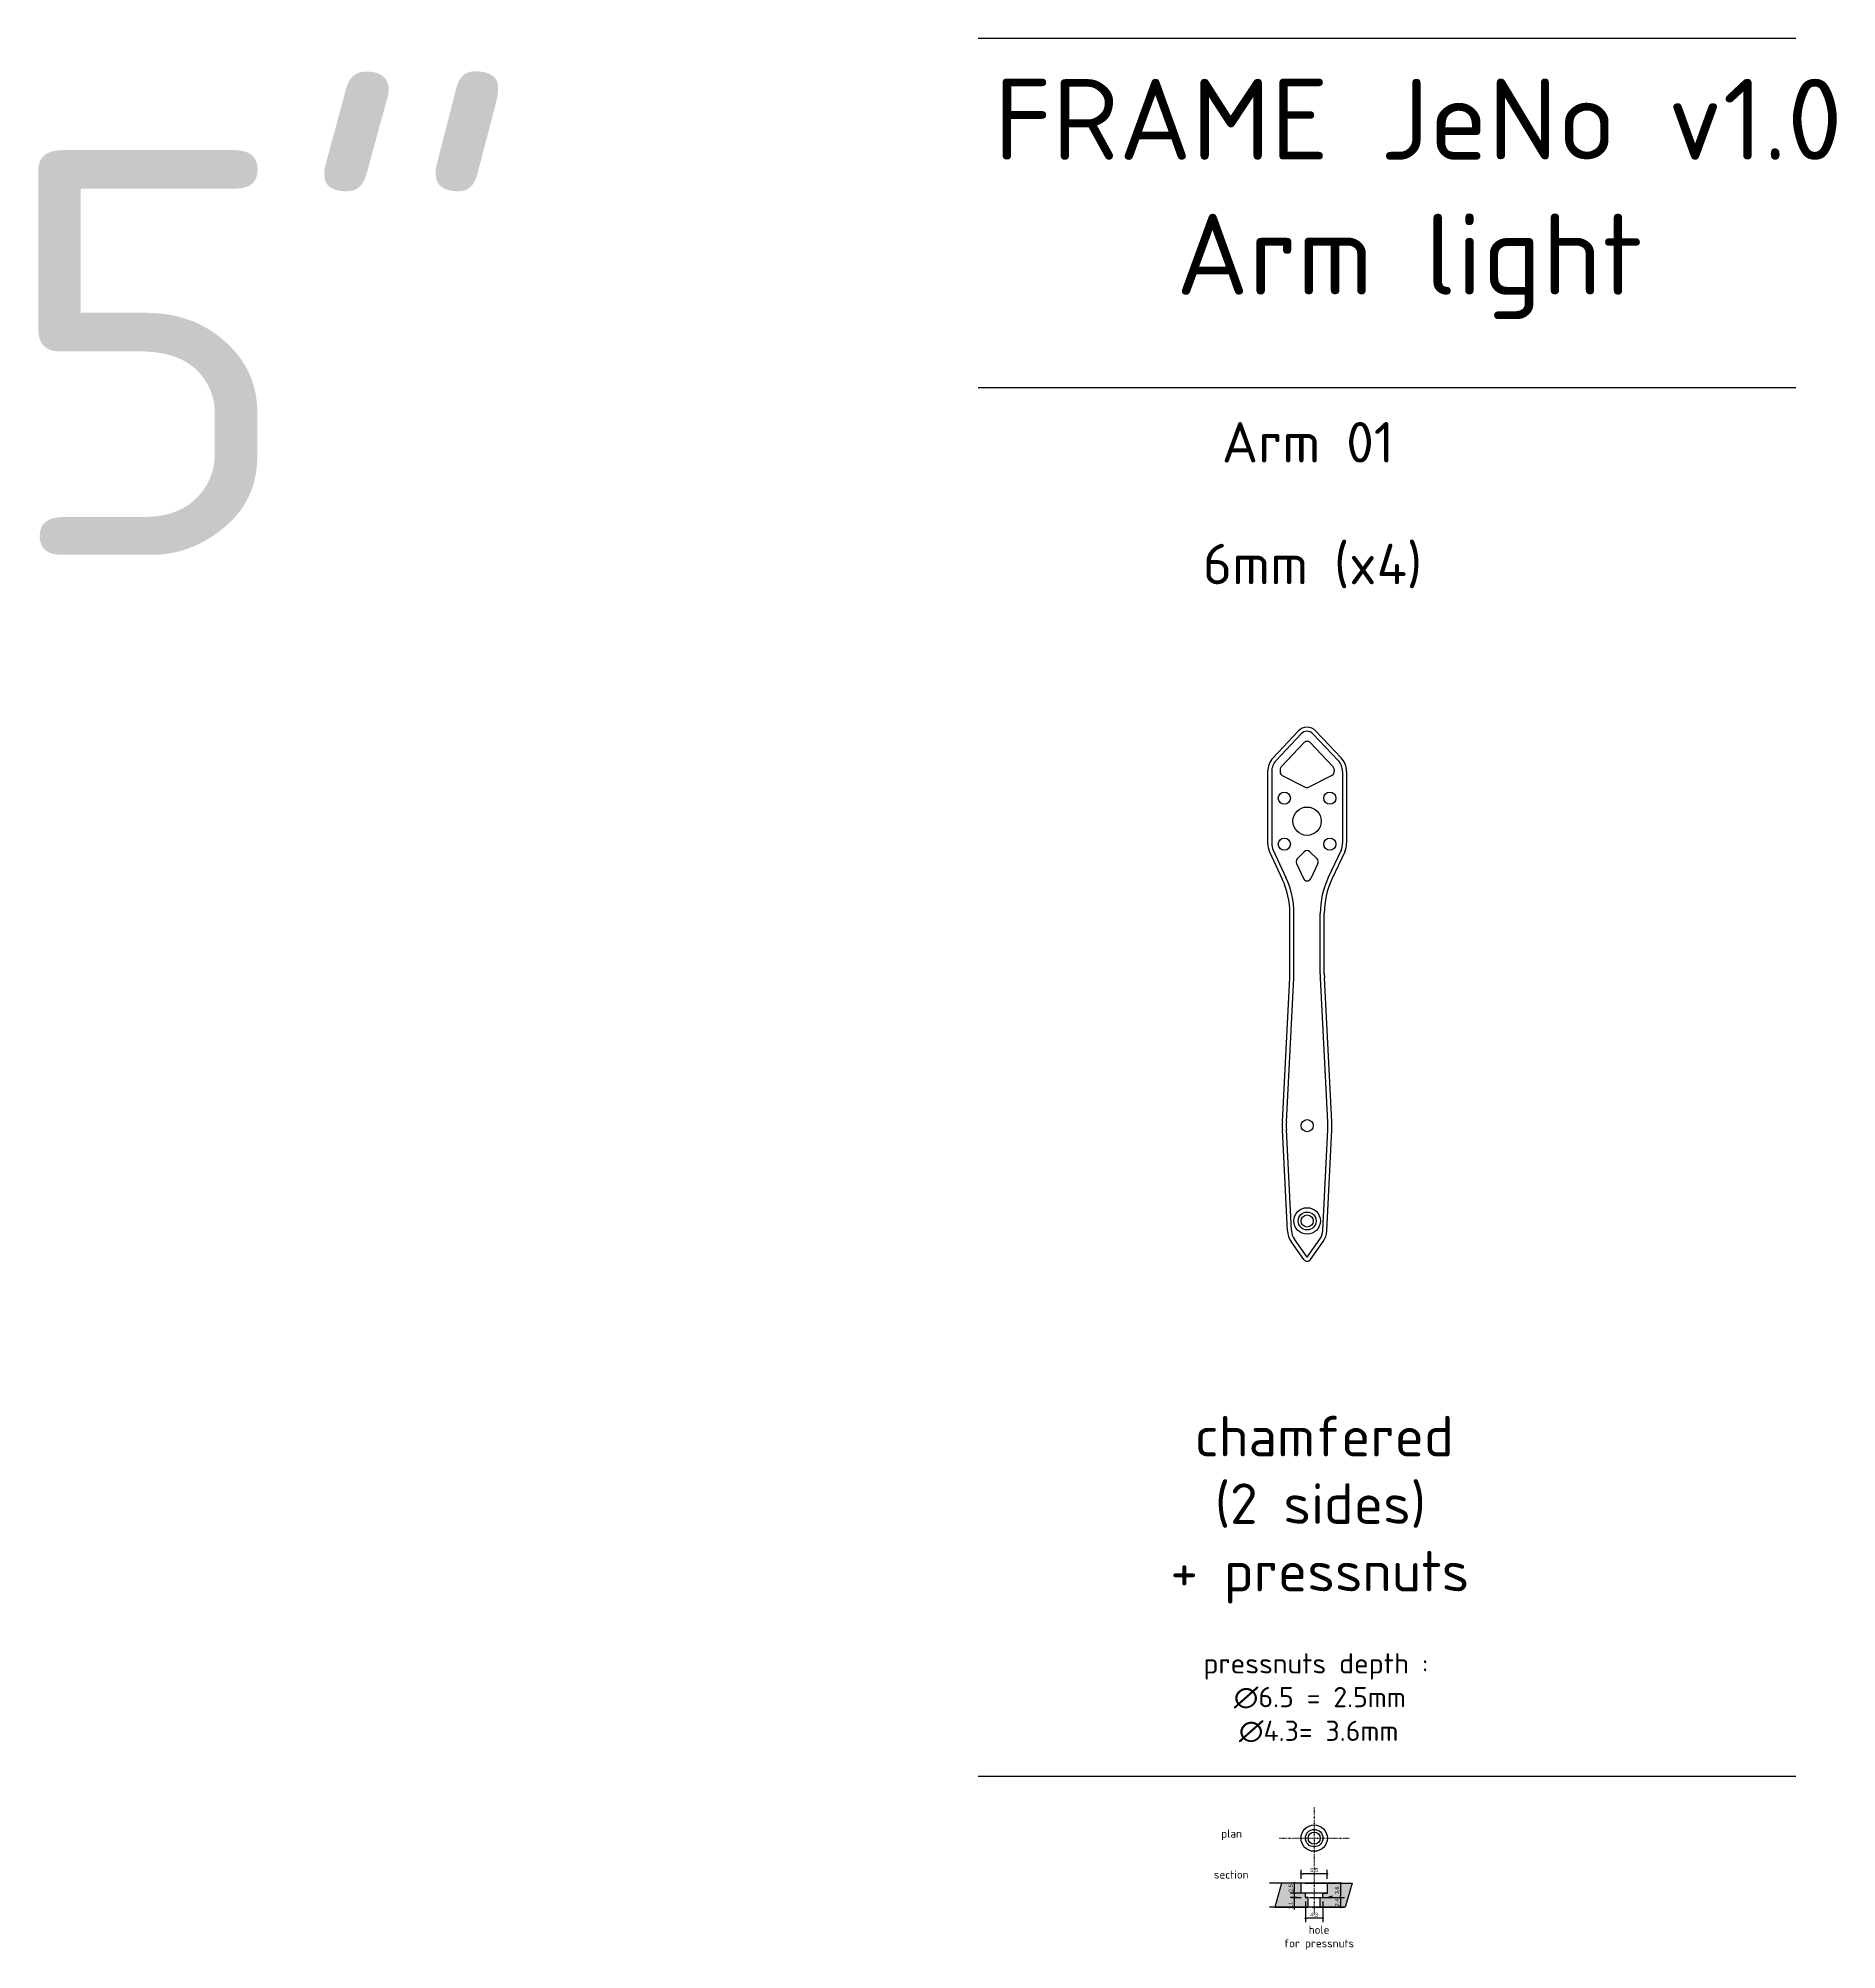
# Model space of a CAD drawing. Header units: millimetres. Extents: x -232 to 212, y -43 to 429.
import ezdxf

# ---------------------------------------------------------------- set-up
doc = ezdxf.new("R2010")
doc.units = ezdxf.units.MM
doc.linetypes.add('ACAD_ISO03W100', pattern=[30, 12, -18])
doc.linetypes.add('JIS_09_08', pattern=[10.75, 8, -0.55, 0.55, -0.55, 0.55, -0.55])
doc.layers.add('Calque1', color=150, linetype='Continuous')
doc.layers.add('Calque2', color=251, linetype='Continuous')
doc.styles.get("Standard").update_dxf_attribs({"font": 'arial.ttf'})
doc.dimstyles.new('ISO-25', dxfattribs={"dimtxt": 2.5, "dimasz": 2.5, "dimexe": 1.25, "dimexo": 0.625, "dimtad": 1, "dimtxsty": 'Standard', "dimcen": 2.5, "dimadec": 0, "dimazin": 0, "dimtfac": 1, "dimtmove": 0, "dimatfit": 3, "dimfxl": 1, "dimarcsym": 0})

# ---------------------------------------------------------------- blocks, each defined once
blk = doc.blocks.new('_Dot')
at = {"color": 0, "linetype": 'ByBlock', "lineweight": -2}
blk.add_line((-0.5, 0), (-1, 0), dxfattribs=at)
at = {"color": 0, "linetype": 'ByBlock', "const_width": 0.5}
blk.add_lwpolyline([(-0.25, 0, 1), (0.25, 0, 1)], format="xyb", close=True, dxfattribs=at)
blk = doc.blocks.new('*D4')
at = {"color": 0, "lineweight": -2, "transparency": 16777216}
for p, q in [((79.8, -25.39), (79.8, -23.1)), ((86.3, -25.39), (86.3, -23.1)), ((85.8, -24.1), (80.3, -24.1))]:
    blk.add_line(p, q, dxfattribs=at)
at = {"layer": 'Defpoints', "color": 0, "transparency": 16777216}
for p in [(79.8, -24.1), (79.8, -26.39), (86.3, -26.39)]:
    blk.add_point(p, dxfattribs=at)
at = {"color": 0, "lineweight": -2, "transparency": 16777216, "xscale": 0.5, "yscale": 0.5, "zscale": 0.5, "rotation": 180}
blk.add_blockref('_Dot', (79.8, -24.1), dxfattribs=at)
at = {"color": 0, "lineweight": -2, "transparency": 16777216, "xscale": 0.5, "yscale": 0.5, "zscale": 0.5}
blk.add_blockref('_Dot', (86.3, -24.1), dxfattribs=at)
at = {"color": 0, "transparency": 16777216, "insert": (83.05, -23.29), "char_height": 1, "attachment_point": 5}
blk.add_mtext('6,5', dxfattribs=at)
blk = doc.blocks.new('*D5')
at = {"color": 0, "lineweight": -2, "transparency": 16777216}
for p, q in [((80.9, -30.99), (80.9, -36.08)), ((85.2, -30.99), (85.2, -36.08)), ((84.7, -35.08), (81.4, -35.08))]:
    blk.add_line(p, q, dxfattribs=at)
at = {"layer": 'Defpoints', "color": 0, "transparency": 16777216}
for p in [(80.9, -29.99), (85.2, -29.99), (80.9, -35.08)]:
    blk.add_point(p, dxfattribs=at)
at = {"color": 0, "lineweight": -2, "transparency": 16777216, "xscale": 0.5, "yscale": 0.5, "zscale": 0.5, "rotation": 180}
blk.add_blockref('_Dot', (80.9, -35.08), dxfattribs=at)
at = {"color": 0, "lineweight": -2, "transparency": 16777216, "xscale": 0.5, "yscale": 0.5, "zscale": 0.5}
blk.add_blockref('_Dot', (85.2, -35.08), dxfattribs=at)
at = {"color": 0, "transparency": 16777216, "insert": (83.05, -34.28), "char_height": 1, "attachment_point": 5}
blk.add_mtext('4,3', dxfattribs=at)
blk = doc.blocks.new('*D6')
at = {"color": 0, "lineweight": -2, "transparency": 16777216}
for p, q in [((85.3, -26.39), (77.14, -26.39)), ((78.14, -26.89), (78.14, -28.39)), ((85.3, -28.89), (77.14, -28.89))]:
    blk.add_line(p, q, dxfattribs=at)
at = {"layer": 'Defpoints', "color": 0, "transparency": 16777216}
for p in [(86.3, -26.39), (78.14, -28.89), (86.3, -28.89)]:
    blk.add_point(p, dxfattribs=at)
at = {"color": 0, "lineweight": -2, "transparency": 16777216, "xscale": 0.5, "yscale": 0.5, "zscale": 0.5}
for p, rotation in [((78.14, -26.39), 90), ((78.14, -28.89), 270)]:
    blk.add_blockref('_Dot', p, dxfattribs=dict(at, rotation=rotation))
at = {"color": 0, "transparency": 16777216, "insert": (77.34, -27.64), "char_height": 1, "attachment_point": 5, "rotation": 90}
blk.add_mtext('2,5', dxfattribs=at)
blk = doc.blocks.new('*D2')
at = {"color": 0, "lineweight": -2, "transparency": 16777216}
for p, q in [((78.14, -28.39), (78.14, -27.89)), ((78.8, -28.89), (77.14, -28.89)), ((78.8, -29.99), (77.14, -29.99)), ((78.14, -28.89), (78.14, -29.99)), ((78.14, -30.49), (78.14, -32.92))]:
    blk.add_line(p, q, dxfattribs=at)
at = {"layer": 'Defpoints', "color": 0, "transparency": 16777216}
for p in [(78.14, -29.99), (79.8, -28.89), (79.8, -29.99)]:
    blk.add_point(p, dxfattribs=at)
at = {"color": 0, "lineweight": -2, "transparency": 16777216, "xscale": 0.5, "yscale": 0.5, "zscale": 0.5}
for p, rotation in [((78.14, -28.89), 270), ((78.14, -29.99), 90)]:
    blk.add_blockref('_Dot', p, dxfattribs=dict(at, rotation=rotation))
at = {"color": 0, "transparency": 16777216, "insert": (77.34, -31.96), "char_height": 1, "attachment_point": 5, "rotation": 90}
blk.add_mtext('1,1', dxfattribs=at)
blk = doc.blocks.new('*D3')
at = {"color": 0, "lineweight": -2, "transparency": 16777216}
for p, q in [((82.55, -29.99), (90.57, -29.99)), ((82.55, -32.39), (90.57, -32.39)), ((89.57, -30.49), (89.57, -31.89))]:
    blk.add_line(p, q, dxfattribs=at)
at = {"layer": 'Defpoints', "color": 0, "transparency": 16777216}
for p in [(81.55, -29.99), (81.55, -32.39), (89.57, -32.39)]:
    blk.add_point(p, dxfattribs=at)
at = {"color": 0, "lineweight": -2, "transparency": 16777216, "xscale": 0.5, "yscale": 0.5, "zscale": 0.5}
for p, rotation in [((89.57, -29.99), 90), ((89.57, -32.39), 270)]:
    blk.add_blockref('_Dot', p, dxfattribs=dict(at, rotation=rotation))
at = {"color": 0, "transparency": 16777216, "insert": (88.77, -31.19), "char_height": 1, "attachment_point": 5, "rotation": 90}
blk.add_mtext('2,4', dxfattribs=at)
blk = doc.blocks.new('*D7')
at = {"color": 0, "lineweight": -2, "transparency": 16777216}
for p, q in [((80.8, -26.39), (90.57, -26.39)), ((89.57, -26.89), (89.57, -29.49)), ((81.9, -29.99), (90.57, -29.99))]:
    blk.add_line(p, q, dxfattribs=at)
at = {"layer": 'Defpoints', "color": 0, "transparency": 16777216}
for p in [(79.8, -26.39), (80.9, -29.99), (89.57, -29.99)]:
    blk.add_point(p, dxfattribs=at)
at = {"color": 0, "lineweight": -2, "transparency": 16777216, "xscale": 0.5, "yscale": 0.5, "zscale": 0.5}
for p, rotation in [((89.57, -26.39), 90), ((89.57, -29.99), 270)]:
    blk.add_blockref('_Dot', p, dxfattribs=dict(at, rotation=rotation))
at = {"color": 0, "transparency": 16777216, "insert": (88.77, -28.19), "char_height": 1, "attachment_point": 5, "rotation": 90}
blk.add_mtext('3,6', dxfattribs=at)

msp = doc.modelspace()

# ---------------------------------------------------------------- hatches: boundary and pattern name
at = {"layer": 'Calque2'}
h = msp.add_hatch(color=256, dxfattribs=at)
h.dxf.hatch_style = 1
h.paths.add_polyline_path([(90.706, -32.391), (84.553, -32.391), (84.553, -29.991), (85.203, -29.991), (85.203, -28.891), (86.303, -28.891), (86.303, -26.391), (92.43, -26.391)])
h.paths.add_polyline_path([(73.315, -32.391), (81.553, -32.391), (81.553, -29.991), (80.903, -29.991), (80.903, -28.891), (79.803, -28.891), (79.803, -26.391), (74.95, -26.391)])

# ---------------------------------------------------------------- linework, layer by layer
at = {"layer": 'Calque1'}
for p, q in [((0, 429.486), (202.053, 429.486)), ((0, 343.196), (202.053, 343.196)), ((79.124, 258.271), (72.916, 251.696)), ((79.851, 257.585), (73.643, 251.009)), ((80.578, 255.442), (74.9, 249.427)), ((82.032, 255.442), (87.71, 249.427)), ((82.76, 257.585), (88.967, 251.009)), ((83.487, 258.271), (89.694, 251.696)), ((71.552, 248.263), (71.552, 230.557)), ((72.552, 248.263), (72.552, 230.557)), ((74.627, 248.741), (74.627, 248.175)), ((75.178, 247.282), (80.855, 244.422)), ((87.433, 247.282), (81.755, 244.422)), ((87.983, 248.741), (87.983, 248.175)), ((90.058, 248.263), (90.058, 230.557)), ((91.058, 248.263), (91.058, 230.557)), ((72.021, 228.443), (75.179, 221.677)), ((72.927, 228.866), (76.085, 222.1)), ((78.853, 226.696), (80.598, 228.441)), ((83.758, 226.696), (82.012, 228.441)), ((89.683, 228.866), (86.525, 222.1)), ((90.589, 228.443), (87.432, 221.677)), ((78.653, 225.566), (80.399, 221.825)), ((83.957, 225.566), (82.211, 221.825)), ((77.055, 198.3), (77.055, 213.219)), ((78.055, 198.3), (78.055, 213.219)), ((84.555, 198.3), (84.555, 213.219)), ((85.555, 198.3), (85.555, 213.219)), ((75.185, 161.791), (77.028, 197.262)), ((76.184, 161.739), (78.027, 197.211)), ((86.426, 161.739), (84.584, 197.211)), ((87.425, 161.791), (85.582, 197.262)), ((76.439, 134.772), (75.184, 159.749)), ((77.438, 134.823), (76.182, 159.799)), ((85.172, 134.823), (86.428, 159.799)), ((86.171, 134.772), (87.427, 159.749)), ((81.305, 128.248), (78.16, 132.724)), ((81.305, 128.248), (84.45, 132.724)), ((80.487, 127.673), (77.342, 132.149)), ((82.123, 127.673), (85.269, 132.149)), ((0, 0), (202.053, 0))]:
    msp.add_line(p, q, dxfattribs=at)
for points in [[(73.315, -32.391), (81.553, -32.391), (81.553, -29.991), (80.903, -29.991), (80.903, -28.891), (79.803, -28.891), (79.803, -26.391), (74.95, -26.391)], [(90.706, -32.391), (84.553, -32.391), (84.553, -29.991), (85.203, -29.991), (85.203, -28.891), (86.303, -28.891), (86.303, -26.391), (92.43, -26.391)]]:
    msp.add_lwpolyline(points, close=True, dxfattribs=at)
for centre, radius in [((75.672, 241.692), 1.5), ((86.938, 241.692), 1.5), ((81.305, 236.011), 3.5), ((75.672, 230.331), 1.5), ((86.938, 230.331), 1.5), ((81.305, 160.77), 1.5), ((81.305, 137.213), 3.275), ((81.305, 137.213), 2.21), ((81.305, 137.213), 1.5), ((83.053, -15.29), 3.25), ((83.053, -15.29), 2.15), ((83.053, -15.29), 1.5)]:
    msp.add_circle(centre, radius, dxfattribs=at)
for centre, radius, start, end in [((81.305, 256.212), 3, 43.35041, 136.64959), ((81.305, 256.212), 2, 43.35041, 136.64959), ((81.305, 254.755), 1, 43.35041, 136.64959), ((76.552, 248.263), 5, 136.64959, 180), ((76.552, 248.263), 4, 136.64959, 180), ((86.058, 248.263), 4, 360, 43.35041), ((86.058, 248.263), 5, 360, 43.35041), ((75.627, 248.741), 1, 136.64959, 180), ((75.627, 248.175), 1, 180, 243.26471), ((86.983, 248.175), 1, 296.73529, 360), ((86.983, 248.741), 1, 360, 43.35041), ((81.305, 245.315), 1, 243.26471, 296.73529), ((76.552, 230.557), 5, 180, 205.01727), ((76.552, 230.557), 4, 180, 205.01727), ((81.305, 227.734), 1, 45, 135), ((86.058, 230.557), 4, 334.98273, 360), ((86.058, 230.557), 5, 334.98273, 360), ((57.055, 213.219), 21, 360, 25.01727), ((79.56, 225.989), 1, 135, 205.01727), ((83.051, 225.989), 1, 334.98273, 45), ((105.555, 213.219), 21, 154.98273, 180), ((57.055, 213.219), 20, 360, 25.01727), ((81.305, 222.248), 1, 205.01727, 334.98273), ((105.555, 213.219), 20, 154.98273, 180), ((57.055, 198.3), 20, 357.02584, 360), ((57.055, 198.3), 21, 357.02584, 360), ((105.555, 198.3), 21, 180, 182.97416), ((105.555, 198.3), 20, 180, 182.97416), ((95.158, 160.753), 20, 177.02584, 182.87809), ((95.158, 160.753), 19, 177.02584, 182.87809), ((67.452, 160.753), 19, 357.12191, 2.97416), ((67.452, 160.753), 20, 357.12191, 2.97416), ((81.433, 135.023), 5, 182.87809, 215.09245), ((81.433, 135.023), 4, 182.87809, 215.09245), ((81.177, 135.023), 4, 324.90755, 357.12191), ((81.177, 135.023), 5, 324.90755, 357.12191), ((81.305, 128.248), 1, 215.09245, 324.90755)]:
    msp.add_arc(centre, radius, start, end, dxfattribs=at)
at = {"layer": 'Calque2', "linetype": 'ACAD_ISO03W100', "ltscale": 0.01}
for p, q in [((83.053, -7.734), (83.053, -34.356)), ((74.497, -15.29), (91.901, -15.29))]:
    msp.add_line(p, q, dxfattribs=at)
at = {"layer": 'Calque2'}
for p, q in [((89.386, -26.391), (71.982, -26.391)), ((79.803, -28.891), (79.803, -26.391)), ((86.303, -28.891), (86.303, -26.391)), ((89.386, -32.391), (71.982, -32.391)), ((77.405, -29.991), (79.803, -29.991)), ((80.903, -28.891), (79.803, -28.891)), ((80.903, -29.991), (80.903, -28.891)), ((80.903, -29.991), (81.553, -29.991)), ((81.553, -32.391), (81.553, -29.991)), ((84.553, -29.991), (85.203, -29.991)), ((84.553, -32.391), (84.553, -29.991)), ((86.303, -28.891), (85.203, -28.891)), ((85.203, -29.991), (85.203, -28.891)), ((86.303, -29.991), (87.554, -29.521))]:
    msp.add_line(p, q, dxfattribs=at)

# ---------------------------------------------------------------- texts
at = {"linetype": 'JIS_09_08', "attachment_point": 1}
for s, width, insert, char_height in [('{\\fISOCPEUR|b0|i0|c0|p34;5"}', 327.75614, (-241.541, 401.844), 100), ('\\pi135.69758;{\\fISOCPEUR|b0|i0|c0|p34;FRAME JeNo v1.0\\P\\pi180.69758;Arm light}', 471.39515, (-131.786, 419.457), 20), ('{\\fISOCPEUR|b0|i0|c0|p34;Arm 01}', 327.75614, (60.221, 334.647), 10), ('{\\fISOCPEUR|b0|i0|c0|p34;6mm (x4)}', 327.75614, (55.521, 304.556), 10), ('\\pi133.87807;{\\fISOCPEUR|b0|i0|c0|p34;chamfered\\P\\pi138.87807;(2 sides)\\P\\pi127.87807;+ pressnuts}', 327.75614, (-80.352, 89.037), 10), ('\\pi43.02127;{\\fISOCPEUR|b0|i0|c0|p34;plan}', 90.64253, (17.05, -13.182), 2), ('\\pi41.22127;{\\fISOCPEUR|b0|i0|c0|p34;section}', 90.64253, (17.05, -23.29), 2), ('\\pi43.02127;{\\fISOCPEUR|b0|i0|c0|p34;hole\\P\\pi36.92127;for pressnuts}', 90.64253, (38.66, -36.942), 2)]:
    msp.add_mtext_dynamic_manual_height_columns(s, width=width, gutter_width=12.5, heights=[0], dxfattribs=dict(at, insert=insert, char_height=char_height))
at = {"insert": (19.233, 30.397), "char_height": 5, "attachment_point": 1}
msp.add_mtext_dynamic_manual_height_columns('\\pi36.45843;{\\fISOCPEUR|b0|i0|c0|p34;pressnuts depth : \\P\\pi43.95843;∅6.5 = 2.5mm\\P\\pi45.20843;∅4.3= 3.6mm}', width=126.91686, gutter_width=12.5, heights=[0], dxfattribs=at)

# ---------------------------------------------------------------- dimensions: what is measured, and where the dimension line sits
for base, p1, p2, angle, picture, middle in [((79.803, -24.096), (86.303, -26.391), (79.803, -26.391), 180, '*D4', (83.053, -23.295)), ((78.142, -28.891), (86.303, -26.391), (86.303, -28.891), 270, '*D6', (77.341, -27.641)), ((78.142, -29.991), (79.803, -28.891), (79.803, -29.991), 270, '*D2', (77.341, -31.958)), ((89.57, -29.991), (79.803, -26.391), (80.903, -29.991), 90, '*D7', (88.769, -28.191)), ((80.903, -35.083), (85.203, -29.991), (80.903, -29.991), 180, '*D5', (83.053, -34.282)), ((89.57, -32.391), (81.553, -29.991), (81.553, -32.391), 270, '*D3', (88.769, -31.191))]:
    dim = msp.add_linear_dim(base=base, p1=p1, p2=p2, angle=angle, dimstyle='ISO-25', override={"dimtxt": 1, "dimasz": 0.5, "dimexe": 1, "dimexo": 1, "dimgap": 0.2, "dimblk1": 'Dot', "dimblk2": 'Dot', "dimsah": 1})
    dim.commit()
    dim.dimension.update_dxf_attribs({"geometry": picture, "text_midpoint": middle})

doc.saveas('drawing.dxf')
